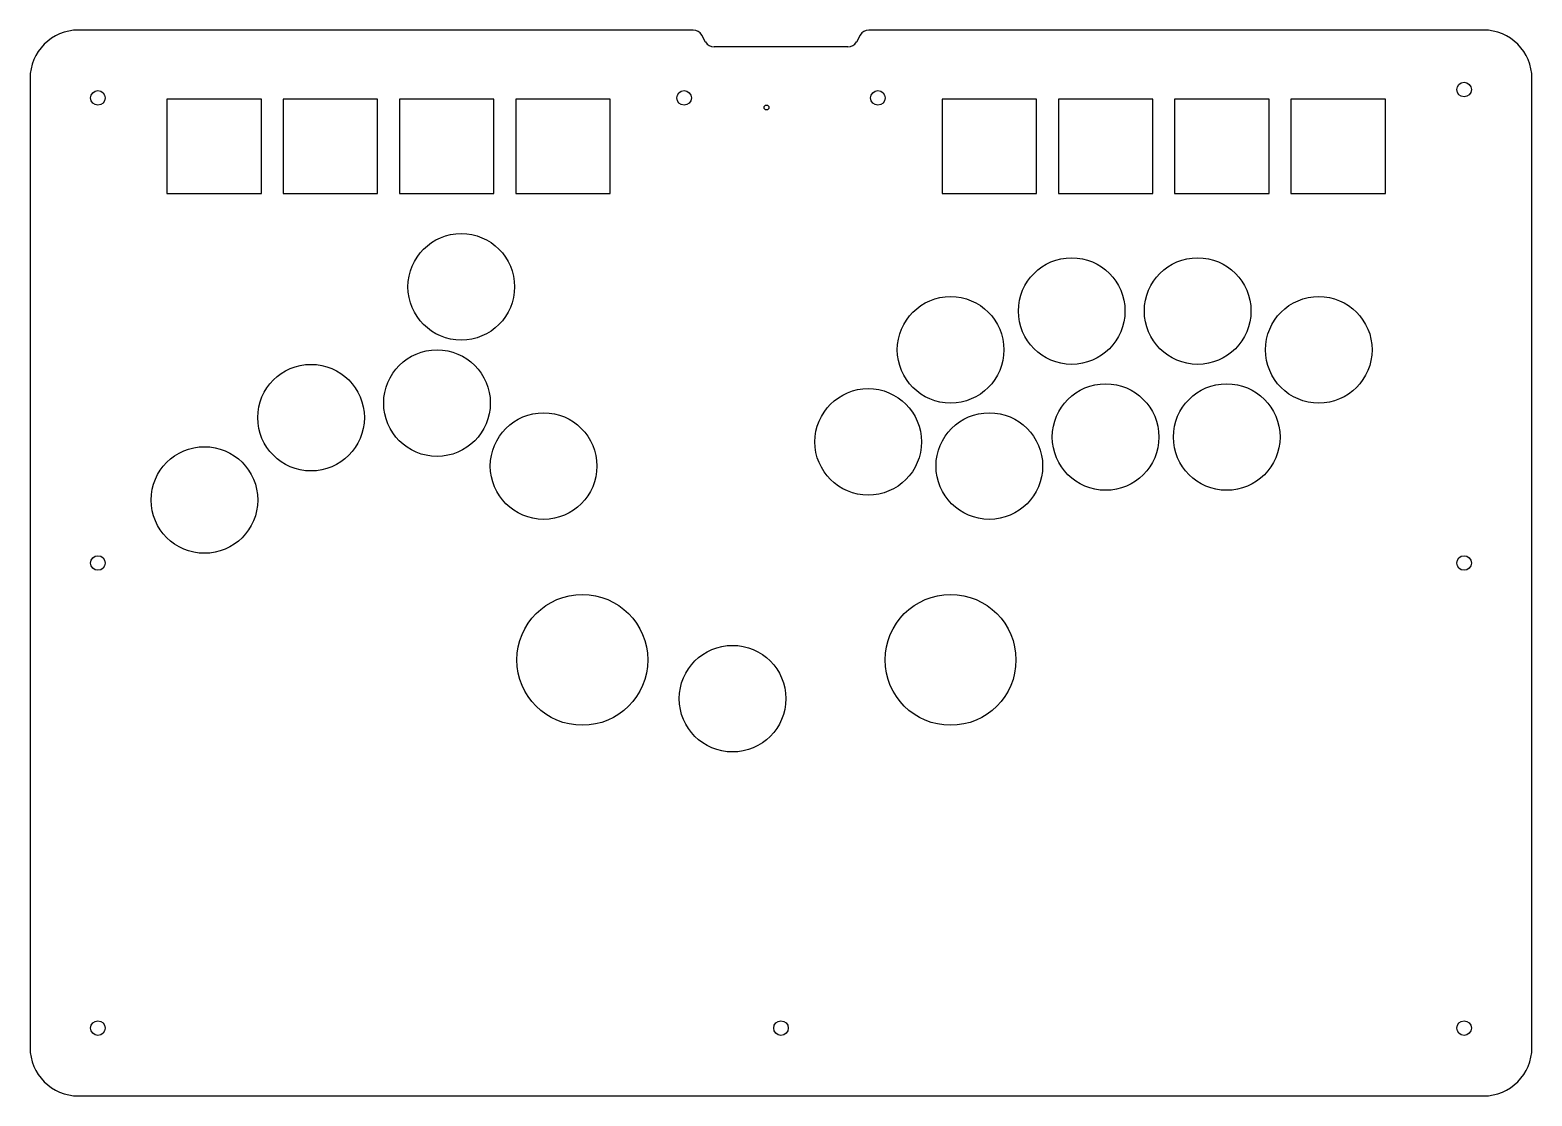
# Model space of a CAD drawing. Header units: millimetres. Extents: x 0 to 310, y -220 to 0.
import ezdxf

# ---------------------------------------------------------------- set-up
doc = ezdxf.new("R2010")
doc.units = ezdxf.units.MM

msp = doc.modelspace()

# ---------------------------------------------------------------- linework, layer by layer
at = {"color": 7, "linetype": 'Continuous', "lineweight": 25}
for p, q in [((136.88, 0), (10, 0)), ((300, 0), (173.12, 0)), ((139.43, -2.47), (138.63, -1.03)), ((171.37, -1.03), (170.57, -2.47)), ((168.82, -3.5), (141.18, -3.5)), ((0, -10), (0, -210)), ((310, -210), (310, -10)), ((28.25, -14.25), (28.25, -33.75)), ((47.75, -14.25), (28.25, -14.25)), ((47.75, -33.75), (47.75, -14.25)), ((52.25, -14.25), (52.25, -33.75)), ((71.75, -14.25), (52.25, -14.25)), ((71.75, -33.75), (71.75, -14.25)), ((76.25, -14.25), (76.25, -33.75)), ((95.75, -14.25), (76.25, -14.25)), ((95.75, -33.75), (95.75, -14.25)), ((100.25, -14.25), (100.25, -33.75)), ((119.75, -14.25), (100.25, -14.25)), ((119.75, -33.75), (119.75, -14.25)), ((188.25, -14.25), (188.25, -33.75)), ((207.75, -14.25), (188.25, -14.25)), ((207.75, -33.75), (207.75, -14.25)), ((212.25, -14.25), (212.25, -33.75)), ((231.75, -14.25), (212.25, -14.25)), ((231.75, -33.75), (231.75, -14.25)), ((236.25, -14.25), (236.25, -33.75)), ((255.75, -14.25), (236.25, -14.25)), ((255.75, -33.75), (255.75, -14.25)), ((260.25, -14.25), (260.25, -33.75)), ((279.75, -14.25), (260.25, -14.25)), ((279.75, -33.75), (279.75, -14.25)), ((28.25, -33.75), (47.75, -33.75)), ((52.25, -33.75), (71.75, -33.75)), ((76.25, -33.75), (95.75, -33.75)), ((100.25, -33.75), (119.75, -33.75)), ((188.25, -33.75), (207.75, -33.75)), ((212.25, -33.75), (231.75, -33.75)), ((236.25, -33.75), (255.75, -33.75)), ((260.25, -33.75), (279.75, -33.75)), ((10, -220), (300, -220))]:
    msp.add_line(p, q, dxfattribs=at)
for centre, radius in [((296, -12.29), 1.5), ((14, -14), 1.5), ((135, -14), 1.5), ((152, -16), 0.5), ((175, -14), 1.5), ((89, -53), 11), ((215, -58), 11), ((241, -58), 11), ((190, -66), 11), ((266, -66), 11), ((84, -77), 11), ((58, -80), 11), ((173, -85), 11), ((222, -84), 11), ((247, -84), 11), ((106, -90), 11), ((198, -90), 11), ((36, -97), 11), ((14, -110), 1.5), ((296, -110), 1.5), ((114, -130), 13.5), ((190, -130), 13.5), ((145, -138), 11), ((14, -206), 1.5), ((155, -206), 1.5), ((296, -206), 1.5)]:
    msp.add_circle(centre, radius, dxfattribs=at)
for centre, radius, start, end in [((10, -10), 10, 90, 180), ((136.88, -2), 2, 28.955, 90), ((173.12, -2), 2, 90, 151.045), ((300, -10), 10, 0, 90), ((141.18, -1.5), 2, 208.955, 270), ((168.82, -1.5), 2, 270, 331.045), ((10, -210), 10, 180, 270), ((300, -210), 10, 270, 0)]:
    msp.add_arc(centre, radius, start, end, dxfattribs=at)

doc.saveas('drawing.dxf')
